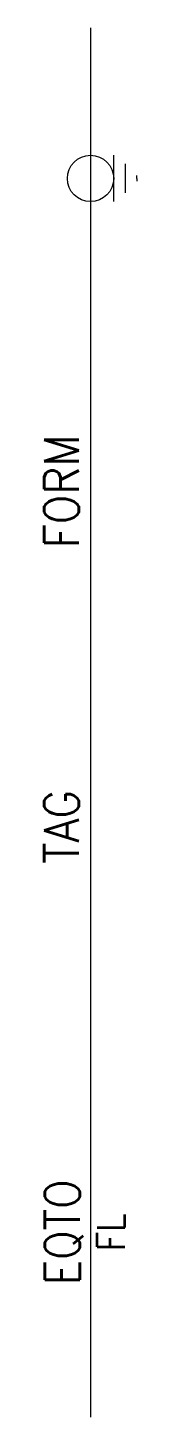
# Model space of a CAD drawing. Header units: millimetres. Extents: x -2 to 2, y -187.4 to -127.4.
import ezdxf
from ezdxf.enums import TextEntityAlignment as Align

# ---------------------------------------------------------------- set-up
doc = ezdxf.new("R2010")
doc.units = ezdxf.units.MM
doc.header["$MEASUREMENT"] = 0
doc.layers.get('0').update_dxf_attribs({"linetype": 'CONTINUOUS'})
doc.styles.add('ROMANS', font='romans')

msp = doc.modelspace()

# ---------------------------------------------------------------- linework, layer by layer
msp.add_line((0.006, -127.372), (0.006, -187.372))
at = {"color": 7, "linetype": 'Continuous'}
for p, q in [((1.002, -134.876), (1.002, -132.876)), ((1.502, -134.501), (1.502, -133.251)), ((2.002, -133.876), (2.002, -133.751)), ((2.002, -133.876), (2.002, -134.001))]:
    msp.add_line(p, q, dxfattribs=at)
msp.add_circle((0.002, -133.876), 1, dxfattribs=at)

# ---------------------------------------------------------------- texts
at = {"color": 7, "linetype": 'Continuous', "style": 'ROMANS', "width": 0.9}
for tag, p in [('FORM', (-1.253, -147.389)), ('TAG', (-1.253, -161.889)), ('EQTO', (-1.213, -179.389))]:
    msp.add_attdef(tag, text='', height=1.5, rotation=90, dxfattribs=at).set_placement(p, align=Align.MIDDLE_CENTER)
msp.add_attdef('FL', text='', height=1.2, rotation=90, dxfattribs=at).set_placement((1.482, -179.389), align=Align.CENTER)

doc.saveas('drawing.dxf')
